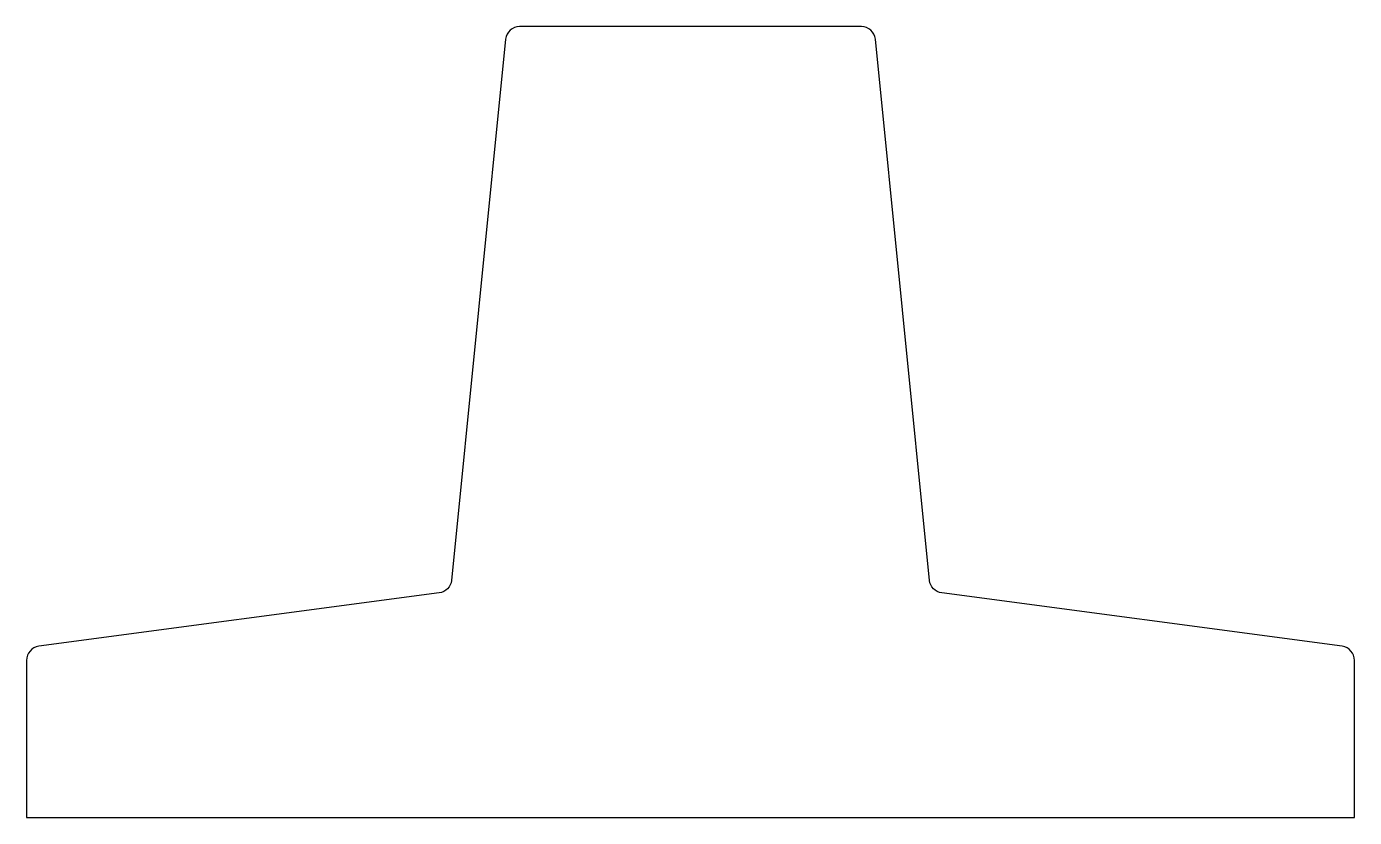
# Model space of a CAD drawing. Header units: metres. Extents: x 0 to 0.47, y 0 to 0.28.
import ezdxf

# ---------------------------------------------------------------- set-up
doc = ezdxf.new("R2010")
doc.units = ezdxf.units.M

msp = doc.modelspace()

# ---------------------------------------------------------------- linework, layer by layer
msp.add_lwpolyline([(0.30045, 0.2755, 0.385314), (0.29548, 0.28), (0.17452, 0.28, 0.385314), (0.16955, 0.2755), (0.15039, 0.08394, -0.347722), (0.14608, 0.07948), (0.00434, 0.06058, 0.375902), (0, 0.05562), (0, 0), (0.47, 0), (0.47, 0.05562, 0.375902), (0.46566, 0.06058), (0.32392, 0.07948, -0.347722), (0.31961, 0.08394)], format="xyb", close=True)

doc.saveas('drawing.dxf')
